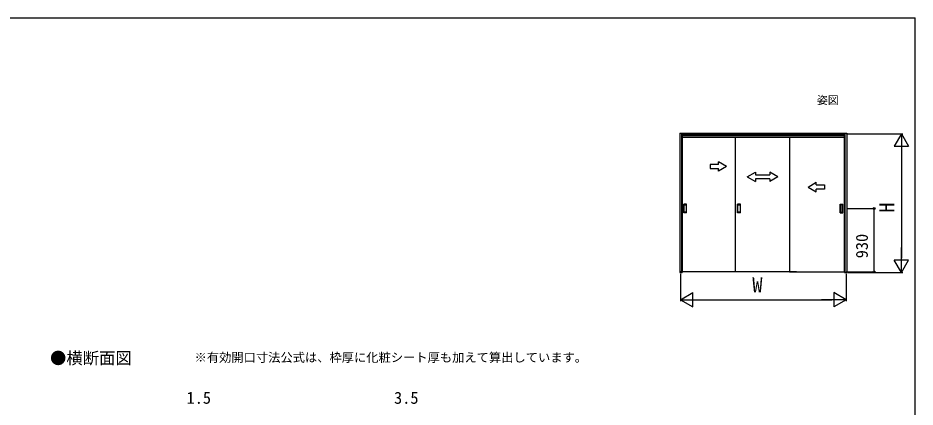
# Model space of a CAD drawing. Units: millimetres, scale not verified. Extents: x -525 to 525, y -783 to 780.
# Drawn here: x -133 to 525, y 461 to 747 of the extents above; entities that cross this region are included whole.
import ezdxf
from ezdxf.enums import TextEntityAlignment as Align

# ---------------------------------------------------------------- set-up
doc = ezdxf.new("R2010")
doc.units = ezdxf.units.MM
doc.header["$LTSCALE"] = 4
for name, color, linetype in [('0-2_USER1', 3, 'Continuous'), ('0-6_YKK_A1', 4, 'Continuous'), ('0-7_YKK_D', 6, 'Continuous'), ('0-8_YKK_ZWAK', 7, 'Continuous')]:
    doc.layers.add(name, color=color, linetype=linetype)
doc.styles.add('ＭＳ ゴシック', font='')
doc.styles.get('ＭＳ ゴシック').set_extended_font_data('MS Gothic')

msp = doc.modelspace()

# ---------------------------------------------------------------- linework, layer by layer
at = {"layer": '0-6_YKK_A1'}
for p, q in [((352.45, 662.3), (475.1, 662.3)), ((352.45, 662.3), (352.45, 560.15)), ((353.65, 662.3), (353.65, 560.15)), ((473.9, 661.1), (353.65, 661.1)), ((473.625, 659.3), (353.925, 659.3)), ((354.15, 661.1), (354.15, 560.15)), ((473.4, 660.6), (354.15, 660.6)), ((473.4, 659.1), (354.15, 659.1)), ((432.925, 659.3), (432.925, 560.525)), ((473.4, 560.15), (473.4, 661.1)), ((473.9, 560.15), (473.9, 662.3)), ((475.1, 661.8), (474.6, 661.8)), ((475.1, 662.3), (475.1, 560.15)), ((386.825, 637.8), (380.825, 641.264)), ((380.825, 639.3), (380.825, 641.264)), ((386.825, 637.8), (380.825, 634.336)), ((380.825, 634.336), (380.825, 636.3)), ((401.925, 630.3), (407.925, 633.764)), ((407.925, 633.764), (407.925, 631.8)), ((418.425, 633.764), (418.425, 631.8)), ((424.425, 630.3), (418.425, 633.764)), ((401.925, 630.3), (407.925, 626.8)), ((407.925, 631.8), (418.425, 631.8)), ((407.925, 628.8), (407.925, 626.8)), ((418.425, 628.8), (407.925, 628.8)), ((424.425, 630.3), (418.425, 626.8)), ((418.425, 628.8), (418.425, 626.8)), ((446.575, 622.8), (452.575, 626.264)), ((452.575, 624.3), (452.575, 626.264)), ((446.575, 622.8), (452.575, 619.336)), ((452.575, 619.336), (452.575, 621.3)), ((355.375, 603.825), (355.375, 610.225)), ((357.425, 610.275), (355.425, 610.275)), ((355.675, 604.325), (355.675, 609.725)), ((355.725, 609.775), (357.125, 609.775)), ((357.175, 609.725), (357.175, 604.325)), ((357.475, 603.825), (357.475, 610.225)), ((394.875, 603.825), (394.875, 610.225)), ((396.925, 610.275), (394.925, 610.275)), ((395.175, 604.325), (395.175, 609.725)), ((395.225, 609.775), (396.625, 609.775)), ((396.675, 609.725), (396.675, 604.325)), ((396.975, 603.825), (396.975, 610.225)), ((470.075, 603.825), (470.075, 610.225)), ((470.125, 610.275), (472.125, 610.275)), ((470.375, 609.725), (470.375, 604.325)), ((471.825, 609.775), (470.425, 609.775)), ((471.875, 604.325), (471.875, 609.725)), ((472.129, 607.025), (472.206, 607.025)), ((472.175, 603.825), (472.175, 610.225)), ((357.425, 603.775), (355.425, 603.775)), ((357.125, 604.275), (355.725, 604.275)), ((396.925, 603.775), (394.925, 603.775)), ((396.625, 604.275), (395.225, 604.275)), ((470.125, 603.775), (472.125, 603.775)), ((470.425, 604.275), (471.825, 604.275)), ((352.45, 560.15), (354.15, 560.15)), ((352.95, 561.02), (352.95, 560.15)), ((473.4, 560.15), (475.1, 560.15)), ((474.6, 560.525), (474.6, 560.15))]:
    msp.add_line(p, q, dxfattribs=at)
for points in [[(398.525, 560.525), (353.925, 560.525), (353.925, 659.3)], [(438.025, 560.525), (393.425, 560.525), (393.425, 659.3)], [(432.925, 560.525), (473.625, 560.525), (473.625, 659.3)], [(380.825, 639.3), (374.825, 639.3), (374.825, 636.3), (380.825, 636.3)], [(452.575, 624.3), (458.575, 624.3), (458.575, 621.3), (452.575, 621.3)]]:
    msp.add_lwpolyline(points, dxfattribs=at)
for centre, start, end in [((355.425, 610.225), 90, 180), ((355.725, 609.725), 90, 180), ((357.125, 609.725), 0, 90), ((357.425, 610.225), 0, 90), ((394.925, 610.225), 90, 180), ((395.225, 609.725), 90, 180), ((396.625, 609.725), 0, 90), ((396.925, 610.225), 0, 90), ((470.125, 610.225), 90, 180), ((470.425, 609.725), 90, 180), ((471.825, 609.725), 360, 90), ((472.125, 610.225), 0, 90), ((355.425, 603.825), 180, 270), ((355.725, 604.325), 180, 270), ((357.125, 604.325), 270, 0), ((357.425, 603.825), 270, 0), ((394.925, 603.825), 180, 270), ((395.225, 604.325), 180, 270), ((396.625, 604.325), 270, 0), ((396.925, 603.825), 270, 0), ((470.125, 603.825), 180, 270), ((470.425, 604.325), 180, 270), ((471.825, 604.325), 270, 360), ((472.125, 603.825), 270, 0)]:
    msp.add_arc(centre, 0.05, start, end, dxfattribs=at)
at = {"layer": '0-7_YKK_D'}
for p, q in [((475.6, 661.8), (516.1, 661.8)), ((515.1, 661.8), (509.85, 652.707)), ((515.1, 661.8), (520.35, 652.707)), ((515.1, 661.8), (515.1, 643.613)), ((509.85, 652.707), (520.35, 652.707)), ((515.1, 651.3), (515.1, 570.65)), ((474.956, 607.025), (496.1, 607.025)), ((495.1, 560.525), (495.1, 607.025)), ((515.1, 560.15), (515.1, 578.337)), ((515.1, 560.15), (509.85, 569.243)), ((520.35, 569.243), (509.85, 569.243)), ((515.1, 560.15), (520.35, 569.243)), ((474.625, 560.525), (496.1, 560.525)), ((475.6, 560.15), (516.1, 560.15)), ((352.95, 559.15), (352.95, 539.15)), ((474.6, 559.15), (474.6, 539.15)), ((352.95, 540.15), (362.043, 545.4)), ((352.95, 540.15), (362.043, 534.9)), ((352.95, 540.15), (371.137, 540.15)), ((362.043, 534.9), (362.043, 545.4)), ((363.45, 540.15), (464.1, 540.15)), ((474.6, 540.15), (456.413, 540.15)), ((474.6, 540.15), (465.507, 545.4)), ((465.507, 545.4), (465.507, 534.9)), ((474.6, 540.15), (465.507, 534.9))]:
    msp.add_line(p, q, dxfattribs=at)
for centre in [(495.1, 607.025), (495.1, 560.525)]:
    msp.add_circle(centre, 0.637, dxfattribs=at)
at = {"layer": '0-8_YKK_ZWAK'}
msp.add_line((-524.9, 746.8), (525.1, 746.8), dxfattribs=at)
msp.add_lwpolyline([(-524.9, -783.2), (525.1, -783.2), (525.1, 746.8)], dxfattribs=at)

# ---------------------------------------------------------------- texts
at = {"layer": '0-2_USER1', "style": 'ＭＳ ゴシック'}
for s, height, p in [('姿図', 5.865, (453.1, 681.8)), ('●横断面図', 8.798, (-109.637, 490.236)), ('※有効開口寸法公式は、枠厚に化粧シート厚も加えて算出しています。', 6.598, (-3.561, 492.527))]:
    msp.add_text(s, height=height, dxfattribs=at).set_placement(p, align=Align.BOTTOM_LEFT)
at = {"layer": '0-7_YKK_D', "style": 'ＭＳ ゴシック'}
for s, height, p in [('H', 11, (513.1, 603.986)), ('930', 8.798, (493.1, 570.514))]:
    msp.add_text(s, height=height, rotation=90, dxfattribs=at).set_placement(p, align=Align.BOTTOM_LEFT)
for s, height, p in [('W', 11, (405.678, 542.15)), ('1.5', 8.798, (-9.428, 461.147)), ('3.5', 8.798, (142.798, 461.147))]:
    msp.add_text(s, height=height, dxfattribs=at).set_placement(p, align=Align.BOTTOM_LEFT)

doc.saveas('drawing.dxf')
